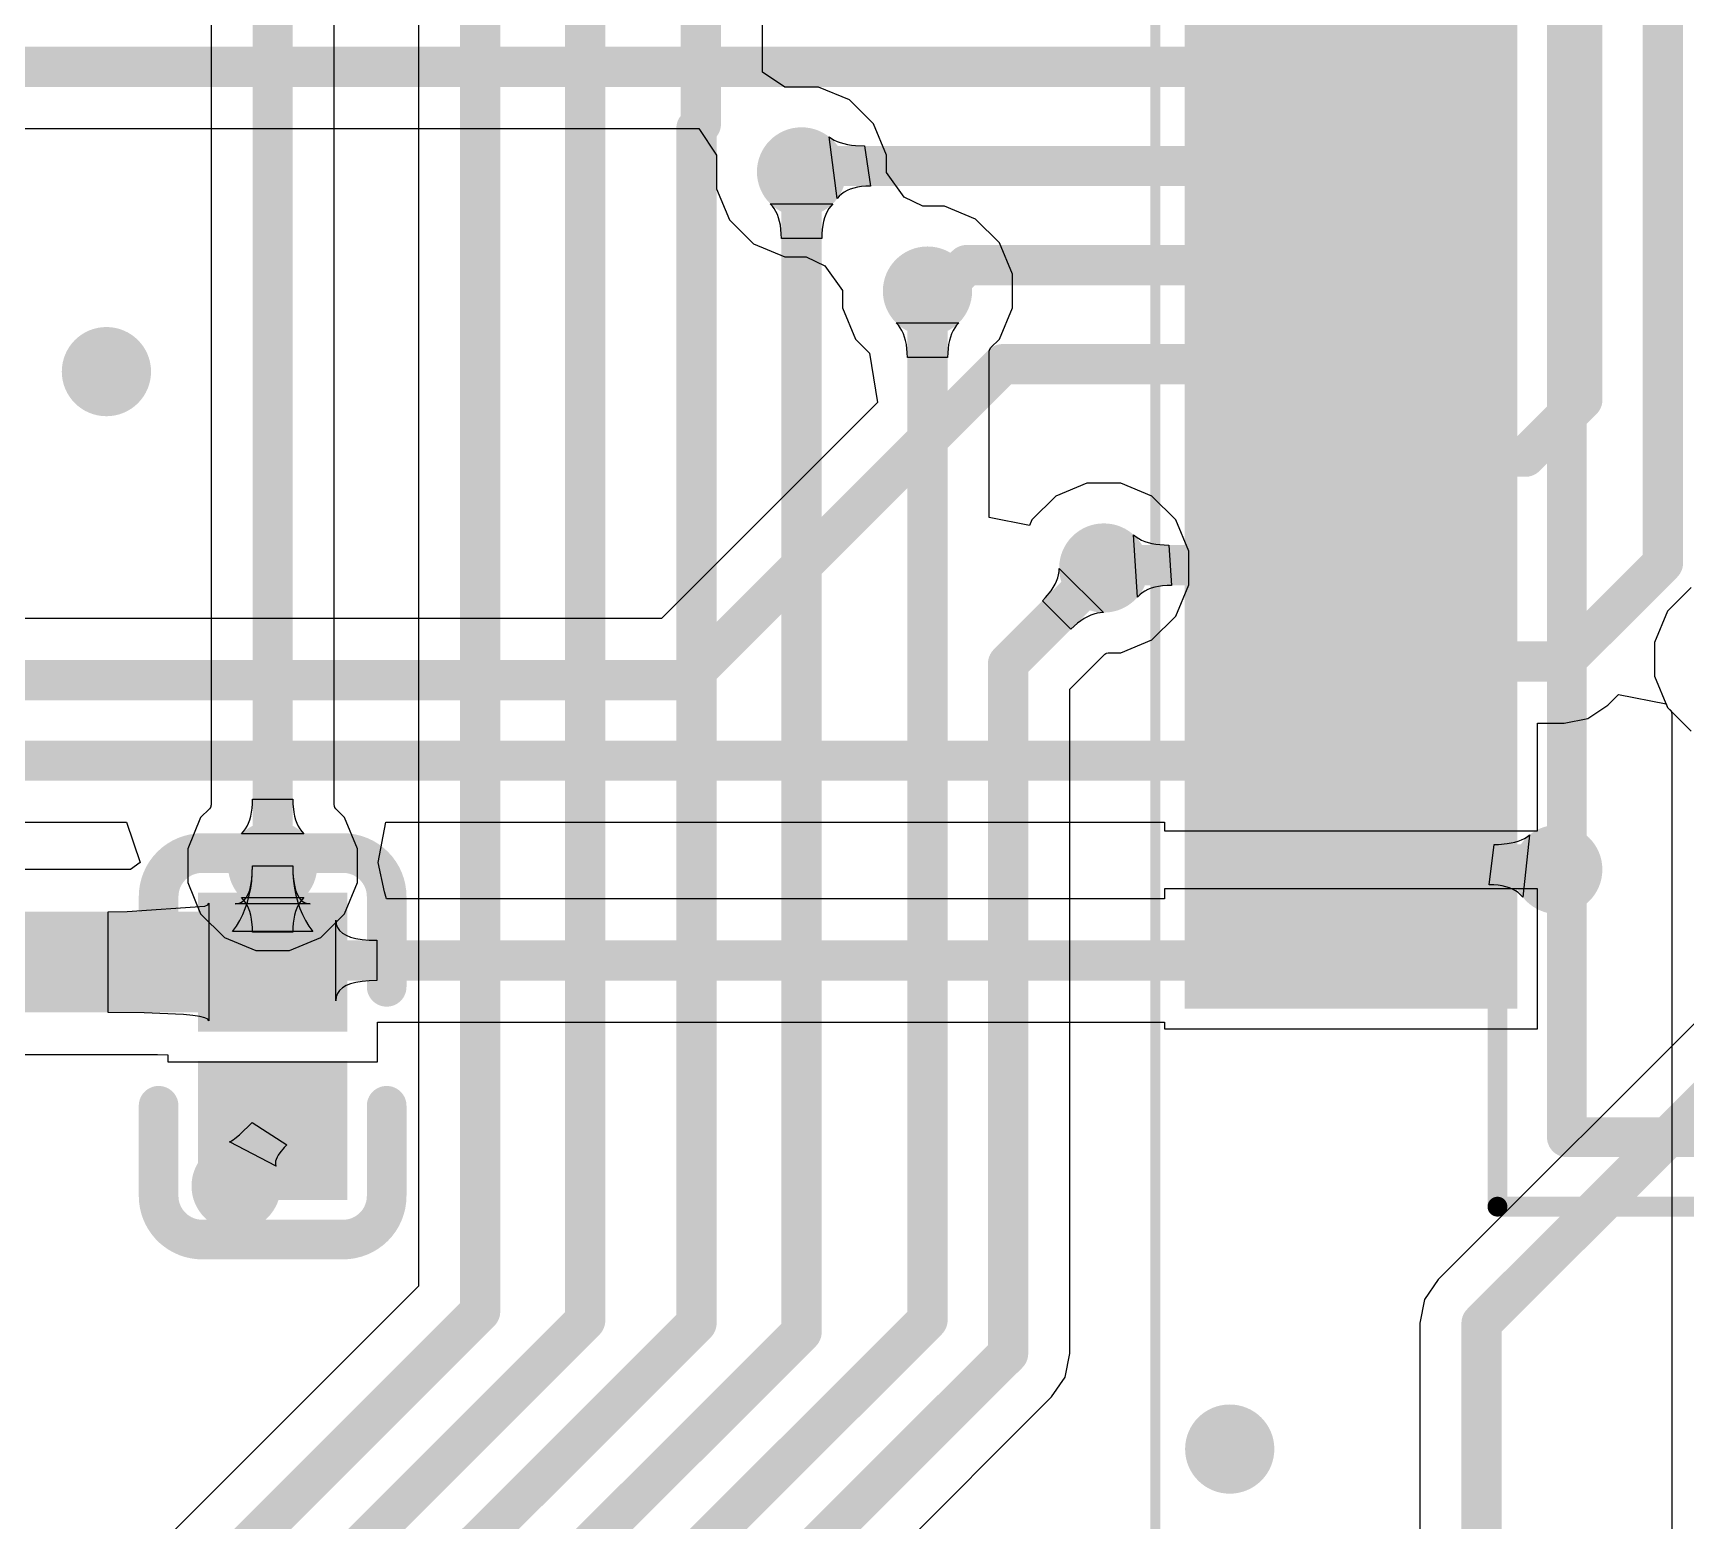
# Model space of a CAD drawing. Header units: millimetres. Extents: x -27 to 79, y -14 to 66.
# Drawn here: x 28.46 to 36.79, y 14.32 to 21.82 of the extents above; entities that cross this region are included whole.
import ezdxf

# ---------------------------------------------------------------- set-up
doc = ezdxf.new("R2010")
doc.units = ezdxf.units.MM
for name, color, linetype in [('BottomLayer', 5, 'Continuous'), ('Mechanical13', 56, 'Continuous'), ('Mechanical15', 56, 'Continuous'), ('TopLayer', 1, 'Continuous'), ('TopOverlay', 2, 'Continuous'), ('TopPaste', 8, 'Continuous'), ('TopSolder', 216, 'Continuous'), ('ViaHoleLayer', 16, 'Continuous')]:
    doc.layers.add(name, color=color, linetype=linetype)

msp = doc.modelspace()

# ---------------------------------------------------------------- hatches: boundary and pattern name
at = {"layer": 'BottomLayer'}
h = msp.add_hatch(color=5, dxfattribs=at)
edge = h.paths.add_edge_path()
edge.add_arc((32.3326506, 21.12285082), 0.22499828, 0, 360)
h = msp.add_hatch(color=5, dxfattribs=at)
edge = h.paths.add_edge_path()
edge.add_arc((32.9676506, 20.5216506), 0.22499828, 0, 360)
h = msp.add_hatch(color=5, dxfattribs=at)
edge = h.paths.add_edge_path()
edge.add_arc((28.8274506, 20.1152506), 0.22499828, 0, 360)
h = msp.add_hatch(color=5, dxfattribs=at)
edge = h.paths.add_edge_path()
edge.add_arc((33.8566506, 19.1246506), 0.22499828, 0, 360)
h = msp.add_hatch(color=5, dxfattribs=at)
edge = h.paths.add_edge_path()
edge.add_arc((29.6656506, 17.6228502), 0.22499828, 0, 360)
h = msp.add_hatch(color=5, dxfattribs=at)
edge = h.paths.add_edge_path()
edge.add_arc((36.14569606, 17.6036605), 0.22499828, 0, 360)
h = msp.add_hatch(color=5, dxfattribs=at)
edge = h.paths.add_edge_path()
edge.add_arc((29.481526, 16.0067752), 0.22499828, 0, 360)
h = msp.add_hatch(color=5, dxfattribs=at)
edge = h.paths.add_edge_path()
edge.add_arc((34.4916506, 14.6796506), 0.22499828, 0, 360)
at = {"layer": 'TopLayer'}
for points in [[(34.36615047, 21.80265134), (35.84115133, 21.80265134), (35.84115133, 21.50265194), (34.36615047, 21.50265194)], [(34.36615047, 21.3026498), (35.84115133, 21.3026498), (35.84115133, 21.0026504), (34.36615047, 21.0026504)], [(34.36615047, 20.8026508), (35.84115133, 20.8026508), (35.84115133, 20.5026514), (34.36615047, 20.5026514)], [(34.36615047, 20.30264926), (35.84115133, 20.30264926), (35.84115133, 20.00264986), (34.36615047, 20.00264986)], [(34.36615047, 19.80265026), (35.84115133, 19.80265026), (35.84115133, 19.50265086), (34.36615047, 19.50265086)], [(34.36615047, 19.30265126), (35.84115133, 19.30265126), (35.84115133, 19.00265186), (34.36615047, 19.00265186)], [(34.36615047, 18.80264972), (35.84115133, 18.80264972), (35.84115133, 18.50265032), (34.36615047, 18.50265032)], [(34.36615047, 18.30265072), (35.84115133, 18.30265072), (35.84115133, 18.00265132), (34.36615047, 18.00265132)], [(34.36615047, 17.80264918), (35.84115133, 17.80264918), (35.84115133, 17.50264978), (34.36615047, 17.50264978)], [(29.99065376, 17.43664788), (29.99065376, 16.83664908), (29.34065252, 16.83664908), (29.34065252, 17.43664788)], [(34.36615047, 17.30265018), (35.84115133, 17.30265018), (35.84115133, 17.00265078), (34.36615047, 17.00265078)], [(29.99065376, 16.58664704), (29.99065376, 15.98664824), (29.34065252, 15.98664824), (29.34065252, 16.58664704)]]:
    msp.add_hatch(color=1, dxfattribs=at).paths.add_polyline_path(points)
h = msp.add_hatch(color=1, dxfattribs=at)
edge = h.paths.add_edge_path()
edge.add_arc((32.3326506, 21.12285082), 0.22499828, 0, 360)
h = msp.add_hatch(color=1, dxfattribs=at)
edge = h.paths.add_edge_path()
edge.add_arc((32.9676506, 20.5216506), 0.22499828, 0, 360)
h = msp.add_hatch(color=1, dxfattribs=at)
edge = h.paths.add_edge_path()
edge.add_arc((28.8274506, 20.1152506), 0.22499828, 0, 360)
h = msp.add_hatch(color=1, dxfattribs=at)
edge = h.paths.add_edge_path()
edge.add_arc((33.8566506, 19.1246506), 0.22499828, 0, 360)
h = msp.add_hatch(color=1, dxfattribs=at)
edge = h.paths.add_edge_path()
edge.add_arc((29.6656506, 17.6228502), 0.22499828, 0, 360)
h = msp.add_hatch(color=1, dxfattribs=at)
edge = h.paths.add_edge_path()
edge.add_arc((36.14569606, 17.6036605), 0.22499828, 0, 360)
h = msp.add_hatch(color=1, dxfattribs=at)
edge = h.paths.add_edge_path()
edge.add_arc((29.481526, 16.0067752), 0.22499828, 0, 360)
h = msp.add_hatch(color=1, dxfattribs=at)
edge = h.paths.add_edge_path()
edge.add_arc((34.4916506, 14.6796506), 0.22499828, 0, 360)
at = {"layer": 'TopPaste'}
for points in [[(34.36615047, 21.80265134), (35.84115133, 21.80265134), (35.84115133, 21.50265194), (34.36615047, 21.50265194)], [(34.36615047, 21.3026498), (35.84115133, 21.3026498), (35.84115133, 21.0026504), (34.36615047, 21.0026504)], [(34.36615047, 20.8026508), (35.84115133, 20.8026508), (35.84115133, 20.5026514), (34.36615047, 20.5026514)], [(34.36615047, 20.30264926), (35.84115133, 20.30264926), (35.84115133, 20.00264986), (34.36615047, 20.00264986)], [(34.36615047, 19.80265026), (35.84115133, 19.80265026), (35.84115133, 19.50265086), (34.36615047, 19.50265086)], [(34.36615047, 19.30265126), (35.84115133, 19.30265126), (35.84115133, 19.00265186), (34.36615047, 19.00265186)], [(34.36615047, 18.80264972), (35.84115133, 18.80264972), (35.84115133, 18.50265032), (34.36615047, 18.50265032)], [(34.36615047, 18.30265072), (35.84115133, 18.30265072), (35.84115133, 18.00265132), (34.36615047, 18.00265132)], [(34.36615047, 17.80264918), (35.84115133, 17.80264918), (35.84115133, 17.50264978), (34.36615047, 17.50264978)], [(29.99065376, 17.43664788), (29.99065376, 16.83664908), (29.34065252, 16.83664908), (29.34065252, 17.43664788)], [(34.36615047, 17.30265018), (35.84115133, 17.30265018), (35.84115133, 17.00265078), (34.36615047, 17.00265078)], [(29.99065376, 16.58664704), (29.99065376, 15.98664824), (29.34065252, 15.98664824), (29.34065252, 16.58664704)]]:
    msp.add_hatch(color=8, dxfattribs=at).paths.add_polyline_path(points)
at = {"layer": 'TopSolder'}
for points in [[(34.26455047, 21.90425134), (35.94275133, 21.90425134), (35.94275133, 21.40105194), (34.26455047, 21.40105194)], [(34.26455047, 21.4042498), (35.94275133, 21.4042498), (35.94275133, 20.9010504), (34.26455047, 20.9010504)], [(34.26455047, 20.9042508), (35.94275133, 20.9042508), (35.94275133, 20.4010514), (34.26455047, 20.4010514)], [(34.26455047, 20.40424926), (35.94275133, 20.40424926), (35.94275133, 19.90104986), (34.26455047, 19.90104986)], [(34.26455047, 19.90425026), (35.94275133, 19.90425026), (35.94275133, 19.40105086), (34.26455047, 19.40105086)], [(34.26455047, 19.40425126), (35.94275133, 19.40425126), (35.94275133, 18.90105186), (34.26455047, 18.90105186)], [(34.26455047, 18.90424972), (35.94275133, 18.90424972), (35.94275133, 18.40105032), (34.26455047, 18.40105032)], [(34.26455047, 18.40425072), (35.94275133, 18.40425072), (35.94275133, 17.90105132), (34.26455047, 17.90105132)], [(34.26455047, 17.90424918), (35.94275133, 17.90424918), (35.94275133, 17.40104978), (34.26455047, 17.40104978)], [(30.04145376, 17.48744788), (30.04145376, 16.78584908), (29.28985252, 16.78584908), (29.28985252, 17.48744788)], [(34.26455047, 17.40425018), (35.94275133, 17.40425018), (35.94275133, 16.90105078), (34.26455047, 16.90105078)], [(30.04145376, 16.63744704), (30.04145376, 15.93584824), (29.28985252, 15.93584824), (29.28985252, 16.63744704)]]:
    msp.add_hatch(color=216, dxfattribs=at).paths.add_polyline_path(points)
at = {"layer": 'ViaHoleLayer'}
h = msp.add_hatch(color=16, dxfattribs=at)
edge = h.paths.add_edge_path()
edge.add_arc((32.3326506, 21.12285082), 0.0999998, 0, 360)
h = msp.add_hatch(color=16, dxfattribs=at)
edge = h.paths.add_edge_path()
edge.add_arc((32.9676506, 20.5216506), 0.0999998, 0, 360)
h = msp.add_hatch(color=16, dxfattribs=at)
edge = h.paths.add_edge_path()
edge.add_arc((28.8274506, 20.1152506), 0.0999998, 0, 360)
h = msp.add_hatch(color=16, dxfattribs=at)
edge = h.paths.add_edge_path()
edge.add_arc((33.8566506, 19.1246506), 0.0999998, 0, 360)
h = msp.add_hatch(color=16, dxfattribs=at)
edge = h.paths.add_edge_path()
edge.add_arc((29.6656506, 17.6228502), 0.0999998, 0, 360)
h = msp.add_hatch(color=16, dxfattribs=at)
edge = h.paths.add_edge_path()
edge.add_arc((36.14569606, 17.6036605), 0.0999998, 0, 360)
h = msp.add_hatch(color=16, dxfattribs=at)
edge = h.paths.add_edge_path()
edge.add_arc((29.481526, 16.0067752), 0.0999998, 0, 360)
h = msp.add_hatch(color=16, dxfattribs=at)
edge = h.paths.add_edge_path()
edge.add_arc((34.4916506, 14.6796506), 0.0999998, 0, 360)

# ---------------------------------------------------------------- linework, layer by layer
at = {"layer": 'BottomLayer'}
for p, q in [((30.400879, 23.50164972), (30.400879, 15.502255)), ((29.97642214, 17.9322603), (29.97642214, 22.75570506)), ((29.35487906, 22.7522405), (29.35487906, 17.92879574)), ((32.13542214, 21.62592322), (32.13542214, 22.31690482)), ((32.24747932, 21.5510491), (32.13542214, 21.62592322)), ((32.41782442, 21.5510491), (32.24747932, 21.5510491)), ((32.57520536, 21.48586), (32.41782442, 21.5510491)), ((32.69565978, 21.36540558), (32.57520536, 21.48586)), ((32.76084888, 21.20802464), (32.69565978, 21.36540558)), ((32.76084888, 21.11941166), (32.76084888, 21.20802464)), ((32.85011464, 20.9949669), (32.76084888, 21.11941166)), ((32.18577256, 20.950555), (32.17515028, 20.96216788)), ((32.17515028, 20.96216788), (32.49015092, 20.96216788)), ((32.1952747, 20.93763148), (32.18577256, 20.950555)), ((32.20365923999999, 20.92339986), (32.1952747, 20.93763148)), ((32.21092617999999, 20.9078576), (32.20365923999999, 20.92339986)), ((32.46164195999999, 20.92339986), (32.45437501999999, 20.9078576)), ((32.4700265, 20.93763148), (32.46164195999999, 20.92339986)), ((32.47952864, 20.950555), (32.4700265, 20.93763148)), ((32.49015092, 20.96216788), (32.47952864, 20.950555)), ((32.94441214, 20.94984888), (32.85011464, 20.9949669)), ((33.05282442, 20.94984888), (32.94441214, 20.94984888)), ((33.21020536, 20.88465978), (33.05282442, 20.94984888)), ((32.21707552, 20.8910047), (32.21092617999999, 20.9078576)), ((32.22210726, 20.8728437), (32.21707552, 20.8910047)), ((32.22601886, 20.85336952), (32.22210726, 20.8728437)), ((32.2304918, 20.81049686), (32.22601886, 20.85336952)), ((32.43928234, 20.85336952), (32.43648579999999, 20.83258978)), ((32.44319394, 20.8728437), (32.43928234, 20.85336952)), ((32.44822568, 20.8910047), (32.44319394, 20.8728437)), ((32.45437501999999, 20.9078576), (32.44822568, 20.8910047)), ((33.33065978, 20.76420536), (33.21020536, 20.88465978)), ((32.2310506, 20.78709584), (32.2304918, 20.81049686)), ((32.4342506, 20.78709584), (32.2310506, 20.78709584)), ((32.4348094, 20.81049686), (32.4342506, 20.78709584)), ((32.43648579999999, 20.83258978), (32.4348094, 20.81049686)), ((33.39584888, 20.60682442), (33.33065978, 20.76420536)), ((33.39584888, 20.43647678), (33.39584888, 20.60682442)), ((33.33065978, 20.27909584), (33.39584888, 20.43647678)), ((32.82077256, 20.34935478), (32.81015027999999, 20.36096766)), ((32.81015027999999, 20.36096766), (33.12515092, 20.36096766)), ((32.8302747, 20.33643126), (32.82077256, 20.34935478)), ((32.83865924, 20.32219964), (32.8302747, 20.33643126)), ((33.1050265, 20.33643126), (33.09664196, 20.32219964)), ((33.11452864, 20.34935478), (33.1050265, 20.33643126)), ((33.12515092, 20.36096766), (33.11452864, 20.34935478)), ((32.84592618, 20.30665738), (32.83865924, 20.32219964)), ((32.85207552, 20.28980448), (32.84592618, 20.30665738)), ((32.85710726, 20.27164348), (32.85207552, 20.28980448)), ((32.86101885999999, 20.2521693), (32.85710726, 20.27164348)), ((33.07819394, 20.27164348), (33.07428234, 20.2521693)), ((33.08322568, 20.28980448), (33.07819394, 20.27164348)), ((33.08937502, 20.30665738), (33.08322568, 20.28980448)), ((33.09664196, 20.32219964), (33.08937502, 20.30665738)), ((33.28619962, 20.23463568), (33.33065978, 20.27909584)), ((32.8654918, 20.20929664), (32.86101885999999, 20.2521693)), ((32.86605059999999, 20.18589562), (32.8654918, 20.20929664)), ((33.0692506, 20.18589562), (32.86605059999999, 20.18589562)), ((33.0698094, 20.20929664), (33.0692506, 20.18589562)), ((33.0714858, 20.23138956), (33.0698094, 20.20929664)), ((33.07428234, 20.2521693), (33.0714858, 20.23138956)), ((33.27842214, 20.21570506), (33.27871678, 20.21789708)), ((33.27842214, 19.37860742), (33.27842214, 20.21570506)), ((33.27871678, 20.21789708), (33.27984708, 20.22352572)), ((33.27984708, 20.22352572), (33.28016711999999, 20.2246738)), ((33.28016711999999, 20.2246738), (33.28089102, 20.22587014)), ((33.28089102, 20.22587014), (33.28144728, 20.22662706)), ((33.28144728, 20.22662706), (33.28178002, 20.2273408)), ((33.28178002, 20.2273408), (33.28619962, 20.23463568)), ((33.77147678, 19.55284888), (33.61409584, 19.48765978)), ((33.94182442, 19.55284888), (33.77147678, 19.55284888)), ((34.09920536, 19.48765978), (33.94182442, 19.55284888)), ((33.61409584, 19.48765978), (33.49364142, 19.36720536)), ((34.21965977999999, 19.36720536), (34.09920536, 19.48765978)), ((33.48162214, 19.33819094), (33.27842214, 19.37860742)), ((33.49364142, 19.36720536), (33.48162214, 19.33819094)), ((34.28484888, 19.20982442), (34.21965977999999, 19.36720536)), ((34.28484888, 19.03947678), (34.28484888, 19.20982442)), ((33.62440823999999, 19.0748285), (33.62854335999999, 19.09082034)), ((33.62854335999999, 19.09082034), (33.63096144, 19.10667756)), ((33.63096144, 19.10667756), (33.63166248, 19.12240016)), ((33.63166248, 19.12240016), (33.85440016, 18.89966248)), ((33.5635473, 18.97601996), (33.5906999, 19.0094997)), ((33.5906999, 19.0094997), (33.60170064, 19.0260351)), ((33.60170064, 19.0260351), (33.61098688, 19.04243334)), ((33.61098688, 19.04243334), (33.61855608, 19.0586995)), ((33.61855608, 19.0586995), (33.62440823999999, 19.0748285)), ((34.21965977999999, 18.88209584), (34.28484888, 19.03947678)), ((36.8192939, 19.02688092), (36.69883948, 18.9064265)), ((33.54739544, 18.95907816), (33.5635473, 18.97601996)), ((33.69107816, 18.81539544), (33.54739544, 18.95907816)), ((33.72482714, 18.84598212), (33.70801995999999, 18.8315473)), ((33.7414997, 18.8586999), (33.72482714, 18.84598212)), ((33.7580351, 18.86970064), (33.7414997, 18.8586999)), ((33.77443333999999, 18.87898688), (33.7580351, 18.86970064)), ((33.7906995, 18.88655608), (33.77443333999999, 18.87898688)), ((33.80682849999999, 18.89240824), (33.7906995, 18.88655608)), ((33.82282034, 18.89654336), (33.80682849999999, 18.89240824)), ((33.83867755999999, 18.89896144), (33.82282034, 18.89654336)), ((33.85440016, 18.89966248), (33.83867755999999, 18.89896144)), ((34.09920536, 18.76164142), (34.21965977999999, 18.88209584)), ((36.69883948, 18.9064265), (36.63365038, 18.74904556)), ((33.70801995999999, 18.8315473), (33.69107816, 18.81539544)), ((33.94182442, 18.69645232), (34.09920536, 18.76164142)), ((33.68482214, 18.51332594), (33.86006436, 18.68856562)), ((33.86006436, 18.68856562), (33.86183474, 18.6899169)), ((33.86183474, 18.6899169), (33.86659724, 18.69308428)), ((33.86659724, 18.69308428), (33.86763356, 18.69367102)), ((33.86763356, 18.69367102), (33.86902294, 18.69401392)), ((33.86902294, 18.69401392), (33.8699094, 18.69414854)), ((33.8699094, 18.69414854), (33.87061806, 18.69440508)), ((33.87061806, 18.69440508), (33.87894926, 18.69645232)), ((33.87894926, 18.69645232), (33.94182442, 18.69645232)), ((36.63365038, 18.74904556), (36.63365038, 18.57869792)), ((33.68482214, 15.1622506), (33.68482214, 18.51332594)), ((36.63365038, 18.57869792), (36.69883948, 18.42131698)), ((36.69883948, 18.42131698), (36.71682268, 18.40333378)), ((36.71682268, 18.40333378), (36.7178082, 18.3999505)), ((36.7178082, 18.3999505), (36.71917726, 18.3938037)), ((36.71917726, 18.3938037), (36.72015516, 18.3877712)), ((36.72015516, 18.3877712), (36.72087906, 18.37925458)), ((36.72087906, 18.37925458), (36.72087906, 8.229775259999998)), ((29.35313408, 17.919827), (29.35241018, 17.91863066)), ((29.35345411999999, 17.92097508), (29.35313408, 17.919827)), ((29.35458441999999, 17.92660372), (29.35345411999999, 17.92097508)), ((29.35487906, 17.92879574), (29.35458441999999, 17.92660372)), ((29.5618154, 17.91311124), (29.5634918, 17.93520416)), ((29.5634918, 17.93520416), (29.5640506, 17.95860518)), ((29.5640506, 17.95860518), (29.7672506, 17.95860518)), ((29.7672506, 17.95860518), (29.7678094, 17.93520416)), ((29.7678094, 17.93520416), (29.77228234, 17.8923315)), ((29.97733145999999, 17.9235481), (29.97642214, 17.9322603)), ((29.97784708, 17.92098016), (29.97733145999999, 17.9235481)), ((29.97816458, 17.91982954), (29.97784708, 17.92098016)), ((29.9789088, 17.91860272), (29.97816458, 17.91982954)), ((29.30264142, 17.86540496), (29.23745232, 17.70802402)), ((29.34710158, 17.90986512), (29.30264142, 17.86540496)), ((29.35152118, 17.91716), (29.34710158, 17.90986512)), ((29.35185392, 17.91787374), (29.35152118, 17.91716)), ((29.35241018, 17.91863066), (29.35185392, 17.91787374)), ((29.53665924, 17.82230116), (29.54392618, 17.83784342)), ((29.54392618, 17.83784342), (29.55007552, 17.85469632)), ((29.55007552, 17.85469632), (29.55510726, 17.87285732)), ((29.55510726, 17.87285732), (29.55901886, 17.8923315)), ((29.55901886, 17.8923315), (29.5618154, 17.91311124)), ((29.77228234, 17.8923315), (29.77619394, 17.87285732)), ((29.77619394, 17.87285732), (29.78122568, 17.85469632)), ((29.78122568, 17.85469632), (29.78737502, 17.83784342)), ((29.78737502, 17.83784342), (29.79464196, 17.82230116)), ((29.97944474, 17.91787374), (29.9789088, 17.91860272)), ((29.97976478, 17.91718794), (29.97944474, 17.91787374)), ((29.98420216, 17.90986258), (29.97976478, 17.91718794)), ((30.02865978, 17.86540496), (29.98420216, 17.90986258)), ((30.09384888, 17.70802402), (30.02865978, 17.86540496)), ((29.50815028, 17.78353314), (29.51877256, 17.79514602)), ((29.82315092, 17.78353314), (29.50815028, 17.78353314)), ((29.51877256, 17.79514602), (29.5282747, 17.80806954)), ((29.5282747, 17.80806954), (29.53665924, 17.82230116)), ((29.79464196, 17.82230116), (29.8030265, 17.80806954)), ((29.8030265, 17.80806954), (29.81252864, 17.79514602)), ((29.81252864, 17.79514602), (29.82315092, 17.78353314)), ((29.23745232, 17.70802402), (29.23745232, 17.53767638)), ((30.09384888, 17.53767638), (30.09384888, 17.70802402)), ((29.23745232, 17.53767638), (29.30264142, 17.38029544)), ((30.02865978, 17.38029544), (30.09384888, 17.53767638)), ((29.30264142, 17.38029544), (29.42309584, 17.25984102)), ((29.90820536, 17.25984102), (30.02865978, 17.38029544)), ((29.42309584, 17.25984102), (29.58047678, 17.19465192)), ((29.75082442, 17.19465192), (29.90820536, 17.25984102)), ((29.58047678, 17.19465192), (29.75082442, 17.19465192)), ((30.400879, 15.502255), (23.9849025, 9.086278499999999)), ((33.66116712, 15.04332272), (33.68482214, 15.1622506)), ((33.5937987, 14.9425025), (33.66116712, 15.04332272)), ((30.30662214, 11.65532594), (33.5937987, 14.9425025))]:
    msp.add_line(p, q, dxfattribs=at)
at = {"layer": 'BottomLayer', "const_width": 0.2032}
for points in [[(30.71165054, 15.37353034), (30.71165054, 23.50164972)], [(31.24145136, 15.3285952), (31.24145136, 23.12284936)], [(29.6656506, 17.6228502), (29.6656506, 23.0616506)], [(31.8246506, 21.36410002), (31.8246506, 22.62285036)], [(31.80284978, 21.3422992), (31.8246506, 21.36410002)], [(31.80284978, 15.31525766), (31.80284978, 21.3422992)], [(32.3326506, 15.27032252), (32.3326506, 21.12285082)], [(32.9676506, 15.33058656), (32.9676506, 20.5216506)], [(33.3740506, 18.6420506), (33.8566506, 19.1246506)], [(33.3740506, 15.1622506), (33.3740506, 18.6420506)], [(24.2046506, 8.8665304), (30.71165054, 15.37353034)], [(25.0936506, 9.18079444), (31.24145136, 15.3285952)], [(29.4116506, 11.77458656), (32.9676506, 15.33058656)], [(26.7446506, 10.25705848), (31.80284978, 15.31525766)], [(27.6844506, 10.62212252), (32.3326506, 15.27032252)], [(29.9958506, 11.7840506), (33.3740506, 15.1622506)]]:
    msp.add_lwpolyline(points, dxfattribs=at)
at = {"layer": 'BottomLayer', "const_width": 0.1016}
for points in [[(31.75204978, 21.3422992, 1), (31.85364978, 21.3422992, 1)], [(31.75204978, 21.3422992, 1), (31.85364978, 21.3422992, 1)], [(31.7738506, 21.36410002, 1), (31.8754506, 21.36410002, 1)], [(31.7738506, 21.36410002, 1), (31.8754506, 21.36410002, 1)], [(32.2818506, 21.12285082, 1), (32.3834506, 21.12285082, 1)], [(32.9168506, 20.5216506, 1), (33.01845059999999, 20.5216506, 1)], [(33.8058506, 19.1246506, 1), (33.9074506, 19.1246506, 1)], [(33.32325059999999, 18.6420506, 1), (33.4248506, 18.6420506, 1)], [(33.32325059999999, 18.6420506, 1), (33.4248506, 18.6420506, 1)], [(29.6148506, 17.6228502, 1), (29.7164506, 17.6228502, 1)], [(30.66085054, 15.37353034, 1), (30.76245054, 15.37353034, 1)], [(30.66085054, 15.37353034, 1), (30.76245054, 15.37353034, 1)], [(31.19065136, 15.3285952, 1), (31.29225136, 15.3285952, 1)], [(31.19065136, 15.3285952, 1), (31.29225136, 15.3285952, 1)], [(32.9168506, 15.33058656, 1), (33.01845059999999, 15.33058656, 1)], [(32.9168506, 15.33058656, 1), (33.01845059999999, 15.33058656, 1)], [(31.75204978, 15.31525766, 1), (31.85364978, 15.31525766, 1)], [(31.75204978, 15.31525766, 1), (31.85364978, 15.31525766, 1)], [(32.2818506, 15.27032252, 1), (32.3834506, 15.27032252, 1)], [(32.2818506, 15.27032252, 1), (32.3834506, 15.27032252, 1)], [(33.32325059999999, 15.1622506, 1), (33.4248506, 15.1622506, 1)], [(33.32325059999999, 15.1622506, 1), (33.4248506, 15.1622506, 1)]]:
    msp.add_lwpolyline(points, format="xyb", close=True, dxfattribs=at)
at = {"layer": 'Mechanical13', "const_width": 0.0999998}
for points in [[(35.84165044, 15.90265044), (35.84165044, 25.90265076)], [(35.84165044, 15.90265044), (45.84165076, 15.90265044)]]:
    msp.add_lwpolyline(points, dxfattribs=at)
at = {"layer": 'Mechanical13', "const_width": 0.0499999}
msp.add_lwpolyline([(35.81665176, 15.90265044, 1), (35.86664912, 15.90265044, 1)], format="xyb", close=True, dxfattribs=at)
msp.add_lwpolyline([(35.81665176, 15.90265044, 1), (35.86664912, 15.90265044, 1)], format="xyb", close=True, dxfattribs=at)
at = {"layer": 'Mechanical15', "const_width": 0.0499999}
msp.add_lwpolyline([(34.11665007999999, 14.17765008), (34.11665007999999, 27.62765112)], dxfattribs=at)
at = {"layer": 'TopLayer'}
for p, q in [((26.54852196, 21.3418801), (31.8150113, 21.3418801)), ((31.8150113, 21.3418801), (31.90445232, 21.2080221)), ((32.51277724, 20.98802), (32.47105774, 21.30024442)), ((32.47105774, 21.30024442), (32.48346056, 21.29150428)), ((32.48346056, 21.29150428), (32.4970902, 21.28368616)), ((32.4970902, 21.28368616), (32.51194665999999, 21.27678752)), ((32.51194665999999, 21.27678752), (32.52802994, 21.27080836)), ((32.52802994, 21.27080836), (32.54534258, 21.26574868)), ((32.54534258, 21.26574868), (32.5638795, 21.26160848)), ((32.5638795, 21.26160848), (32.58364324, 21.2583903)), ((32.58364324, 21.2583903), (32.60463379999999, 21.25608906)), ((32.60463379999999, 21.25608906), (32.65029538, 21.2542501)), ((32.65029538, 21.2542501), (32.68088714, 21.0510501)), ((31.90445232, 21.2080221), (31.90445232, 21.037677)), ((31.90445232, 21.037677), (31.96964142, 20.88029606)), ((32.53459838, 21.01070982), (32.52294994, 20.9999961)), ((32.54772256, 21.02016624), (32.53459838, 21.01070982)), ((32.56231994, 21.02836028), (32.54772256, 21.02016624)), ((32.57839306, 21.03529194), (32.56231994, 21.02836028)), ((32.59594192, 21.0409663), (32.57839306, 21.03529194)), ((32.61496652, 21.04537828), (32.59594192, 21.0409663)), ((32.63546432, 21.04852788), (32.61496652, 21.04537828)), ((32.65743786, 21.05042018), (32.63546432, 21.04852788)), ((32.68088714, 21.0510501), (32.65743786, 21.05042018)), ((32.52294994, 20.9999961), (32.51277724, 20.98802)), ((31.96964142, 20.88029606), (32.09009584, 20.75984164)), ((32.09009584, 20.75984164), (32.24747678, 20.69465254)), ((32.24747678, 20.69465254), (32.35588906, 20.69465254)), ((32.35588906, 20.69465254), (32.45018656, 20.64953452)), ((32.45018656, 20.64953452), (32.53945232, 20.52508976)), ((32.53945232, 20.52508976), (32.53945232, 20.43647678)), ((32.53945232, 20.43647678), (32.60464141999999, 20.27909584)), ((32.60464141999999, 20.27909584), (32.67606114, 20.20767612)), ((32.67606114, 20.20767612), (32.71526604, 19.95951304)), ((32.71526604, 19.95951304), (31.62557556, 18.86982256)), ((34.02682044, 18.97745506), (34.0072218, 19.29184356)), ((34.0072218, 19.29184356), (34.01930712, 19.2820417)), ((34.01930712, 19.2820417), (34.03265227999999, 19.27327108)), ((34.03265227999999, 19.27327108), (34.0472522, 19.2655317)), ((34.0472522, 19.2655317), (34.06311196, 19.25882356)), ((34.06311196, 19.25882356), (34.08022902, 19.2531492)), ((34.08022902, 19.2531492), (34.09860592, 19.24850608)), ((34.09860592, 19.24850608), (34.11823758, 19.2448942)), ((34.11823758, 19.2448942), (34.13912908, 19.24231356)), ((34.13912908, 19.24231356), (34.16127534, 19.2407667)), ((34.16127534, 19.2407667), (34.18468144, 19.24025108)), ((34.18468144, 19.24025108), (34.19889782, 19.03705108)), ((34.06396032, 19.0078487), (34.05020114, 18.99891044)), ((34.07909872, 19.0155957), (34.06396032, 19.0078487)), ((34.09561634, 19.02215144), (34.07909872, 19.0155957)), ((34.11351318, 19.02751592), (34.09561634, 19.02215144)), ((34.13278924, 19.0316866), (34.11351318, 19.02751592)), ((34.15344706, 19.03466602), (34.13278924, 19.0316866)), ((34.17548156, 19.03645418), (34.15344706, 19.03466602)), ((34.19889782, 19.03705108), (34.17548156, 19.03645418)), ((34.03782117999999, 18.98877838), (34.02682044, 18.97745506)), ((34.05020114, 18.99891044), (34.03782117999999, 18.98877838)), ((31.62557556, 18.86982256), (26.52189006, 18.86982256)), ((36.2975779, 18.3655335), (36.39839812, 18.43290192)), ((36.39839812, 18.43290192), (36.45192608, 18.48642988)), ((36.45192608, 18.48642988), (36.69161826, 18.43875154)), ((36.69161826, 18.43875154), (36.69883948, 18.42131698)), ((36.69883948, 18.42131698), (36.8192939, 18.30086256)), ((36.04435006, 17.79945132), (36.04435006, 18.34187848)), ((36.04435006, 18.34187848), (36.17865002, 18.34187848)), ((36.17865002, 18.34187848), (36.2975779, 18.3655335)), ((24.03365018, 17.84187948), (28.92934524, 17.84187948)), ((28.92934524, 17.84187948), (28.99694733999999, 17.63867948)), ((30.19843846, 17.63867948), (30.23568502, 17.84187948)), ((30.23568502, 17.84187948), (34.16295174, 17.84187948)), ((34.16295174, 17.84187948), (34.16295174, 17.79945132)), ((34.16295174, 17.79945132), (36.04435006, 17.79945132)), ((35.9464102, 17.74702318), (35.9624376, 17.75325634)), ((35.9624376, 17.75325634), (35.97723056, 17.76045216)), ((36.0031157, 17.77771654), (35.96882315999999, 17.46459042)), ((35.97723056, 17.76045216), (35.99078907999999, 17.76860556)), ((35.99078907999999, 17.76860556), (36.0031157, 17.77771654)), ((35.79932134, 17.52655626), (35.8243505, 17.72975626)), ((35.8243505, 17.72975626), (35.84777692, 17.73023632)), ((35.84777692, 17.73023632), (35.89093152, 17.73407172)), ((35.89093152, 17.73407172), (35.91065716, 17.7374296)), ((35.91065716, 17.7374296), (35.9291509, 17.7417476)), ((35.9291509, 17.7417476), (35.9464102, 17.74702318)), ((28.94899976, 17.60280452), (23.46474098, 17.60280452)), ((28.99694733999999, 17.63867948), (28.94899976, 17.60280452)), ((29.5605454, 17.5536225), (29.5631743, 17.5863123)), ((29.56304476, 17.58346496), (29.5640506, 17.6228502)), ((29.5631743, 17.5863123), (29.5640506, 17.6228502)), ((29.5640506, 17.6228502), (29.7672506, 17.6228502)), ((29.5640506, 17.6228502), (29.7672506, 17.6228502)), ((29.7672506, 17.6228502), (29.76825644, 17.58346496)), ((29.7672506, 17.6228502), (29.7681269, 17.5863123)), ((29.7681269, 17.5863123), (29.7707558, 17.5536225)), ((30.23045008, 17.49095816), (30.19843846, 17.63867948)), ((29.5479724, 17.47351344), (29.55500566, 17.50879658)), ((29.55002726, 17.49977958), (29.55616136, 17.52477826)), ((29.55500566, 17.50879658), (29.56002978, 17.54544878)), ((29.55616136, 17.52477826), (29.5605454, 17.5536225)), ((29.56002978, 17.54544878), (29.56304476, 17.58346496)), ((29.76825644, 17.58346496), (29.77127141999999, 17.54544878)), ((29.7707558, 17.5536225), (29.77513984, 17.52477826)), ((29.77127141999999, 17.54544878), (29.77629554, 17.50879658)), ((29.77513984, 17.52477826), (29.78127394, 17.49977958)), ((29.77629554, 17.50879658), (29.7833288, 17.47351344)), ((36.04435006, 17.50585018), (34.16295174, 17.50585018)), ((34.16295174, 17.50585018), (34.16295174, 17.45542102)), ((35.82275538, 17.5259365), (35.79932134, 17.52655626)), ((35.84474924, 17.52407722), (35.82275538, 17.5259365)), ((35.86530292, 17.52097842), (35.84474924, 17.52407722)), ((35.88441642, 17.51664264), (35.86530292, 17.52097842)), ((35.9020872, 17.5110648), (35.88441642, 17.51664264)), ((35.91831526, 17.50424744), (35.9020872, 17.5110648)), ((35.93310313999999, 17.4961931), (35.91831526, 17.50424744)), ((36.04435006, 16.79945078), (36.04435006, 17.50585018)), ((29.32338052, 17.41813636), (29.33862052, 17.42543886)), ((29.33862052, 17.42543886), (29.34370052, 17.43359988)), ((29.34370052, 17.43359988), (29.34370052, 16.83969708)), ((29.47640028, 17.43055188), (29.49305506, 17.43247466)), ((29.85490092, 17.43055188), (29.47640028, 17.43055188)), ((29.49305506, 17.43247466), (29.5079547, 17.438243)), ((29.5079547, 17.438243), (29.52110174, 17.44785944)), ((29.51877256, 17.45055438), (29.50815028, 17.46216726)), ((29.50815028, 17.46216726), (29.82315092, 17.46216726)), ((29.5282747, 17.43763086), (29.51877256, 17.45055438)), ((29.52110174, 17.44785944), (29.53249618, 17.4613189)), ((29.52787338, 17.40704672), (29.53892746, 17.43959682)), ((29.53665924, 17.42339924), (29.5282747, 17.43763086)), ((29.53249618, 17.4613189), (29.54213802, 17.47862646)), ((29.54392618, 17.40785698), (29.53665924, 17.42339924)), ((29.53892746, 17.43959682), (29.5479724, 17.47351344)), ((29.54213802, 17.47862646), (29.55002726, 17.49977958)), ((29.78127394, 17.49977958), (29.78916318, 17.47862646)), ((29.7833288, 17.47351344), (29.79237374, 17.43959682)), ((29.79464196, 17.42339924), (29.78737502, 17.40785698)), ((29.78916318, 17.47862646), (29.79880502, 17.4613189)), ((29.79237374, 17.43959682), (29.80342782, 17.40704672)), ((29.8030265, 17.43763086), (29.79464196, 17.42339924)), ((29.79880502, 17.4613189), (29.81019946, 17.44785944)), ((29.81252864, 17.45055438), (29.8030265, 17.43763086)), ((29.81019946, 17.44785944), (29.8233465, 17.438243)), ((29.82315092, 17.46216726), (29.81252864, 17.45055438)), ((29.8233465, 17.438243), (29.83824614, 17.43247466)), ((29.83824614, 17.43247466), (29.85490092, 17.43055188)), ((30.2391826, 17.45542102), (30.23045008, 17.49095816)), ((34.16295174, 17.45542102), (30.2391826, 17.45542102)), ((35.94645084, 17.48689924), (35.93310313999999, 17.4961931)), ((35.95835836, 17.47636332), (35.94645084, 17.48689924)), ((35.96882315999999, 17.46459042), (35.95835836, 17.47636332)), ((28.83570052, 17.39064848), (28.93222052, 17.39107774)), ((28.83570052, 16.88264848), (28.83570052, 17.39064848)), ((28.93222052, 17.39107774), (29.32338052, 17.41813636)), ((29.48265122, 17.31759808), (29.49973526, 17.34604608)), ((29.49973526, 17.34604608), (29.51480762, 17.37586314)), ((29.51480762, 17.37586314), (29.52787338, 17.40704672)), ((29.55007552, 17.39100408), (29.54392618, 17.40785698)), ((29.55510726, 17.37284308), (29.55007552, 17.39100408)), ((29.55901886, 17.3533689), (29.55510726, 17.37284308)), ((29.5634918, 17.31049624), (29.55901886, 17.3533689)), ((29.77228234, 17.3533689), (29.7694858, 17.33258916)), ((29.77619394, 17.37284308), (29.77228234, 17.3533689)), ((29.78122568, 17.39100408), (29.77619394, 17.37284308)), ((29.78737502, 17.40785698), (29.78122568, 17.39100408)), ((29.80342782, 17.40704672), (29.81649358, 17.37586314)), ((29.81649358, 17.37586314), (29.83156594, 17.34604608)), ((29.83156594, 17.34604608), (29.84864998, 17.31759808)), ((29.98455776, 16.94144948), (29.98455776, 17.34784948)), ((29.98455776, 17.34784948), (29.98662024, 17.32854548)), ((37.38062882, 17.37312756), (35.5419025, 15.5343987)), ((29.46355549999999, 17.29051406), (29.48265122, 17.31759808)), ((29.8677457, 17.29051406), (29.46355549999999, 17.29051406)), ((29.5640506, 17.28709522), (29.5634918, 17.31049624)), ((29.7672506, 17.28709522), (29.5640506, 17.28709522)), ((29.7678094, 17.31049624), (29.7672506, 17.28709522)), ((29.7694858, 17.33258916), (29.7678094, 17.31049624)), ((29.84864998, 17.31759808), (29.8677457, 17.29051406)), ((29.98662024, 17.32854548), (29.99280768, 17.31127348)), ((29.99280768, 17.31127348), (30.00312008, 17.29603348)), ((30.00312008, 17.29603348), (30.01755744, 17.28282548)), ((30.01755744, 17.28282548), (30.03611975999999, 17.27164948)), ((30.03611975999999, 17.27164948), (30.05880704, 17.26250548)), ((30.05880704, 17.26250548), (30.08561928, 17.25539348)), ((30.08561928, 17.25539348), (30.11655648, 17.25031348)), ((30.11655648, 17.25031348), (30.15161864, 17.24726548)), ((30.15161864, 17.24726548), (30.19080576, 17.24624948)), ((30.19080576, 17.24624948), (30.19080576, 17.04304948)), ((30.01755744, 17.00647348), (30.00312008, 16.99326548)), ((30.03611975999999, 17.01764948), (30.01755744, 17.00647348)), ((30.05880704, 17.02679348), (30.03611975999999, 17.01764948)), ((30.08561928, 17.03390548), (30.05880704, 17.02679348)), ((30.11655648, 17.03898548), (30.08561928, 17.03390548)), ((30.15161864, 17.04203348), (30.11655648, 17.03898548)), ((30.19080576, 17.04304948), (30.15161864, 17.04203348)), ((29.98662024, 16.96075348), (29.98455776, 16.94144948)), ((29.99280768, 16.97802548), (29.98662024, 16.96075348)), ((30.00312008, 16.99326548), (29.99280768, 16.97802548)), ((29.01858052, 16.88093144), (28.83570052, 16.88264848)), ((29.21670052, 16.87190936), (29.01858052, 16.88093144)), ((29.26242052, 16.86718496), (29.21670052, 16.87190936)), ((29.29798052, 16.86160204), (29.26242052, 16.86718496)), ((29.32338052, 16.8551606), (29.29798052, 16.86160204)), ((29.33862052, 16.8478581), (29.32338052, 16.8551606)), ((29.34370052, 16.83969708), (29.33862052, 16.8478581)), ((30.19385376, 16.63344908), (30.19385376, 16.83387794)), ((30.19385376, 16.83387794), (34.16295174, 16.83387794)), ((34.16295174, 16.83387794), (34.16295174, 16.79945078)), ((34.16295174, 16.79945078), (36.04435006, 16.79945078)), ((23.27165272, 16.67049244), (29.08540284, 16.67049244)), ((29.08540284, 16.67049244), (29.13745252, 16.66812262)), ((29.13745252, 16.66812262), (29.13745252, 16.63344908)), ((29.13745252, 16.63344908), (29.33901422, 16.63344908)), ((29.33901422, 16.63344908), (29.34370052, 16.6325169)), ((29.34370052, 16.6325169), (29.34838682, 16.63344908)), ((29.34838682, 16.63344908), (30.19385376, 16.63344908)), ((29.47561796, 16.2462718), (29.49843224, 16.2657663)), ((29.49843224, 16.2657663), (29.56205924, 16.326739)), ((29.56205924, 16.326739), (29.7374945, 16.21480628)), ((29.4479853, 16.22926142), (29.45264366, 16.2307651)), ((29.68297339999999, 16.10699598), (29.4479853, 16.22926142)), ((29.45264366, 16.2307651), (29.45880316, 16.23410266)), ((29.45880316, 16.23410266), (29.46646126, 16.23927156)), ((29.46646126, 16.23927156), (29.47561796, 16.2462718)), ((29.70225453999999, 16.17476826), (29.69410368, 16.16288868)), ((29.72394868, 16.20072706), (29.70225453999999, 16.17476826)), ((29.7374945, 16.21480628), (29.72394868, 16.20072706)), ((29.68044356, 16.13164414), (29.67948852, 16.12269572)), ((29.67948852, 16.12269572), (29.6803318, 16.11447882)), ((29.6803318, 16.11447882), (29.68297339999999, 16.10699598)), ((29.68319946, 16.14132662), (29.68044356, 16.13164414)), ((29.68775114, 16.15174062), (29.68319946, 16.14132662)), ((29.69410368, 16.16288868), (29.68775114, 16.15174062)), ((35.5419025, 15.5343987), (35.47453408, 15.43357848)), ((35.47453408, 15.43357848), (35.45087906, 15.3146506)), ((35.45087906, 15.3146506), (35.45087906, 13.03037526))]:
    msp.add_line(p, q, dxfattribs=at)
for points, const_width in [([(36.6760506, 19.1500506), (36.6760506, 25.0682506)], 0.2032), ([(36.2696506, 19.973417), (36.2696506, 24.80520312)], 0.2032), ([(26.22465164, 21.65265164), (35.1036509, 21.65265164)], 0.2032), ([(32.3326506, 21.12285082), (32.36244988, 21.1526501)], 0.2032), ([(32.36244988, 21.1526501), (35.1036509, 21.1526501)], 0.2032), ([(33.03443481999999, 20.5216506), (33.16543532, 20.6526511)], 0.2032), ([(33.16543532, 20.6526511), (35.1036509, 20.6526511)], 0.2032), ([(32.9676506, 20.5216506), (33.03443481999999, 20.5216506)], 0.2032), ([(31.75430022, 18.55905102), (33.34789875999999, 20.15264956)], 0.2032), ([(33.34789875999999, 20.15264956), (35.1036509, 20.15264956)], 0.2032), ([(35.98234358, 19.68610998), (36.2696506, 19.973417)], 0.2032), ([(35.7616506, 15.3146506), (40.3336506, 19.8866506)], 0.2032), ([(35.1036509, 19.65265056), (35.13711032, 19.68610998)], 0.2032), ([(35.13711032, 19.68610998), (35.98234358, 19.68610998)], 0.2032), ([(35.08965042, 19.13865108), (35.1036509, 19.15265156)], 0.2032), ([(33.8566506, 19.1246506), (33.87065107999999, 19.13865108)], 0.2032), ([(33.87065107999999, 19.13865108), (35.08965042, 19.13865108)], 0.2032), ([(36.17865002, 18.65265002), (36.6760506, 19.1500506)], 0.2032), ([(35.1036509, 18.65265002), (36.17865002, 18.65265002)], 0.2032), ([(25.15125018, 18.55905102), (31.75430022, 18.55905102)], 0.2032), ([(24.03365018, 18.15265102), (35.1036509, 18.15265102)], 0.2032), ([(35.1036509, 17.65264948), (35.12814412, 17.62815626)], 0.2032), ([(29.6656506, 17.13665102), (29.6656506, 17.6228502)], 0.2032), ([(35.12814412, 17.62815626), (36.1212003, 17.62815626)], 0.2032), ([(36.1212003, 17.62815626), (36.14569606, 17.6036605)], 0.2032), ([(23.27165272, 17.13664848), (29.6656506, 17.13664848)], 0.508), ([(35.0956499, 17.14464948), (35.1036509, 17.15265048)], 0.2032), ([(29.6656506, 17.13665102), (29.66565314, 17.13664848)], 0.2032), ([(29.66565314, 17.13664848), (29.67365414, 17.14464948)], 0.2032), ([(29.67365414, 17.14464948), (35.0956499, 17.14464948)], 0.2032), ([(29.481526, 16.1025205), (29.66565314, 16.28664764)], 0.2032), ([(29.481526, 16.0067752), (29.481526, 16.1025205)], 0.2032), ([(35.7616506, 12.9016506), (35.7616506, 15.3146506)], 0.2032)]:
    msp.add_lwpolyline(points, dxfattribs=dict(at, const_width=const_width))
for points, const_width in [([(35.0528509, 21.65265164, 1), (35.15445089999999, 21.65265164, 1)], 0.1016), ([(32.31164988, 21.1526501, 1), (32.41324988, 21.1526501, 1)], 0.1016), ([(32.31164988, 21.1526501, 1), (32.41324988, 21.1526501, 1)], 0.1016), ([(35.0528509, 21.1526501, 1), (35.15445089999999, 21.1526501, 1)], 0.1016), ([(32.2818506, 21.12285082, 1), (32.3834506, 21.12285082, 1)], 0.1016), ([(33.11463532, 20.6526511, 1), (33.21623532, 20.6526511, 1)], 0.1016), ([(33.11463532, 20.6526511, 1), (33.21623532, 20.6526511, 1)], 0.1016), ([(35.0528509, 20.6526511, 1), (35.15445089999999, 20.6526511, 1)], 0.1016), ([(32.9168506, 20.5216506, 1), (33.01845059999999, 20.5216506, 1)], 0.1016), ([(32.98363482, 20.5216506, 1), (33.08523482, 20.5216506, 1)], 0.1016), ([(32.98363482, 20.5216506, 1), (33.08523482, 20.5216506, 1)], 0.1016), ([(33.29709876, 20.15264956, 1), (33.39869875999999, 20.15264956, 1)], 0.1016), ([(33.29709876, 20.15264956, 1), (33.39869875999999, 20.15264956, 1)], 0.1016), ([(35.0528509, 20.15264956, 1), (35.15445089999999, 20.15264956, 1)], 0.1016), ([(36.2188506, 19.973417, 1), (36.3204506, 19.973417, 1)], 0.1016), ([(36.2188506, 19.973417, 1), (36.3204506, 19.973417, 1)], 0.1016), ([(35.0528509, 19.65265056, 1), (35.15445089999999, 19.65265056, 1)], 0.1016), ([(35.08631032, 19.68610998, 1), (35.18791032, 19.68610998, 1)], 0.1016), ([(35.08631032, 19.68610998, 1), (35.18791032, 19.68610998, 1)], 0.1016), ([(35.93154358, 19.68610998, 1), (36.03314358, 19.68610998, 1)], 0.1016), ([(35.93154358, 19.68610998, 1), (36.03314358, 19.68610998, 1)], 0.1016), ([(35.0528509, 19.15265156, 1), (35.15445089999999, 19.15265156, 1)], 0.1016), ([(33.8058506, 19.1246506, 1), (33.9074506, 19.1246506, 1)], 0.1016), ([(33.81985108, 19.13865108, 1), (33.92145108, 19.13865108, 1)], 0.1016), ([(33.81985108, 19.13865108, 1), (33.92145108, 19.13865108, 1)], 0.1016), ([(35.03885042, 19.13865108, 1), (35.14045042, 19.13865108, 1)], 0.1016), ([(35.03885042, 19.13865108, 1), (35.14045042, 19.13865108, 1)], 0.1016), ([(36.6252506, 19.1500506, 1), (36.7268506, 19.1500506, 1)], 0.1016), ([(36.6252506, 19.1500506, 1), (36.7268506, 19.1500506, 1)], 0.1016), ([(35.0528509, 18.65265002, 1), (35.15445089999999, 18.65265002, 1)], 0.1016), ([(36.12785002, 18.65265002, 1), (36.22945001999999, 18.65265002, 1)], 0.1016), ([(36.12785002, 18.65265002, 1), (36.22945001999999, 18.65265002, 1)], 0.1016), ([(31.70350022, 18.55905102, 1), (31.80510022, 18.55905102, 1)], 0.1016), ([(31.70350022, 18.55905102, 1), (31.80510022, 18.55905102, 1)], 0.1016), ([(35.0528509, 18.15265102, 1), (35.15445089999999, 18.15265102, 1)], 0.1016), ([(35.0528509, 17.65264948, 1), (35.15445089999999, 17.65264948, 1)], 0.1016), ([(29.6148506, 17.6228502, 1), (29.7164506, 17.6228502, 1)], 0.1016), ([(35.07734412, 17.62815626, 1), (35.17894412, 17.62815626, 1)], 0.1016), ([(35.07734412, 17.62815626, 1), (35.17894412, 17.62815626, 1)], 0.1016), ([(36.0704003, 17.62815626, 1), (36.1720003, 17.62815626, 1)], 0.1016), ([(36.0704003, 17.62815626, 1), (36.1720003, 17.62815626, 1)], 0.1016), ([(36.09489606, 17.6036605, 1), (36.19649606, 17.6036605, 1)], 0.1016), ([(29.5386506, 17.13664848, 1), (29.7926506, 17.13664848, 1)], 0.254), ([(35.0528509, 17.15265048, 1), (35.15445089999999, 17.15265048, 1)], 0.1016), ([(29.6148506, 17.13665102, 1), (29.7164506, 17.13665102, 1)], 0.1016), ([(29.6148506, 17.13665102, 1), (29.7164506, 17.13665102, 1)], 0.1016), ([(29.61485313999999, 17.13664848, 1), (29.71645314, 17.13664848, 1)], 0.1016), ([(29.61485313999999, 17.13664848, 1), (29.71645314, 17.13664848, 1)], 0.1016), ([(29.62285414, 17.14464948, 1), (29.72445414, 17.14464948, 1)], 0.1016), ([(29.62285414, 17.14464948, 1), (29.72445414, 17.14464948, 1)], 0.1016), ([(35.0448499, 17.14464948, 1), (35.1464499, 17.14464948, 1)], 0.1016), ([(35.0448499, 17.14464948, 1), (35.1464499, 17.14464948, 1)], 0.1016), ([(29.61485313999999, 16.28664764, 1), (29.71645314, 16.28664764, 1)], 0.1016), ([(29.430726, 16.1025205, 1), (29.532326, 16.1025205, 1)], 0.1016), ([(29.430726, 16.1025205, 1), (29.532326, 16.1025205, 1)], 0.1016), ([(29.430726, 16.0067752, 1), (29.532326, 16.0067752, 1)], 0.1016), ([(35.7108506, 15.3146506, 1), (35.8124506, 15.3146506, 1)], 0.1016), ([(35.7108506, 15.3146506, 1), (35.8124506, 15.3146506, 1)], 0.1016)]:
    msp.add_lwpolyline(points, format="xyb", close=True, dxfattribs=dict(at, const_width=const_width))
at = {"layer": 'TopOverlay', "const_width": 0.1999996}
for points in [[(36.19164974, 16.25264974), (36.19164974, 25.55265146)], [(29.31065258, 17.68664484), (30.02065116, 17.68664484)], [(29.09065302, 17.01164492), (29.09065302, 17.46164656)], [(30.24065072, 17.01164746), (30.24065072, 17.4616491)], [(29.09065048, 15.96164702), (29.09065048, 16.41164866)], [(30.24064818, 15.96164956), (30.24064818, 16.4116512)], [(36.19164974, 16.25264974), (45.49165145999999, 16.25264974)], [(29.31065004, 15.73665128), (30.02064862, 15.73665128)]]:
    msp.add_lwpolyline(points, dxfattribs=at)
for points in [[(29.09065302, 17.46665036, -0.4142135623730951), (29.31065258, 17.68664992)], [(30.02065116, 17.68664992, -0.4142135623730951), (30.24065072, 17.46665036)], [(29.31065004, 15.73665128, -0.4142135623730951), (29.09065048, 15.95665084)], [(30.24064818, 15.95665084, -0.4142135623730951), (30.02064862, 15.73665128)]]:
    msp.add_lwpolyline(points, format="xyb", dxfattribs=at)
at = {"layer": 'TopOverlay', "const_width": 0.0999998}
for points in [[(29.26065268, 17.68664992, 1), (29.36065248, 17.68664992, 1)], [(29.26065268, 17.68664484, 1), (29.36065248, 17.68664484, 1)], [(29.97065126, 17.68664992, 1), (30.07065106, 17.68664992, 1)], [(29.97065126, 17.68664484, 1), (30.07065106, 17.68664484, 1)], [(29.04065312, 17.46665036, 1), (29.14065292, 17.46665036, 1)], [(29.04065312, 17.46164656, 1), (29.14065292, 17.46164656, 1)], [(30.19065082, 17.46665036, 1), (30.29065062, 17.46665036, 1)], [(30.19065082, 17.4616491, 1), (30.29065062, 17.4616491, 1)], [(29.04065312, 17.01164492, 1), (29.14065292, 17.01164492, 1)], [(30.19065082, 17.01164746, 1), (30.29065062, 17.01164746, 1)], [(29.04065058, 16.41164866, 1), (29.14065038, 16.41164866, 1)], [(30.19064828, 16.4116512, 1), (30.29064808, 16.4116512, 1)], [(36.14164984, 16.25264974, 1), (36.24164964, 16.25264974, 1)], [(36.14164984, 16.25264974, 1), (36.24164964, 16.25264974, 1)], [(29.04065058, 15.96164702, 1), (29.14065038, 15.96164702, 1)], [(29.04065058, 15.95665084, 1), (29.14065038, 15.95665084, 1)], [(30.19064828, 15.96164956, 1), (30.29064808, 15.96164956, 1)], [(30.19064828, 15.95665084, 1), (30.29064808, 15.95665084, 1)], [(29.26065014, 15.73665128, 1), (29.36064994, 15.73665128, 1)], [(29.26065014, 15.73665128, 1), (29.36064994, 15.73665128, 1)], [(29.97064872, 15.73665128, 1), (30.07064852, 15.73665128, 1)], [(29.97064872, 15.73665128, 1), (30.07064852, 15.73665128, 1)]]:
    msp.add_lwpolyline(points, format="xyb", close=True, dxfattribs=at)

doc.saveas('drawing.dxf')
